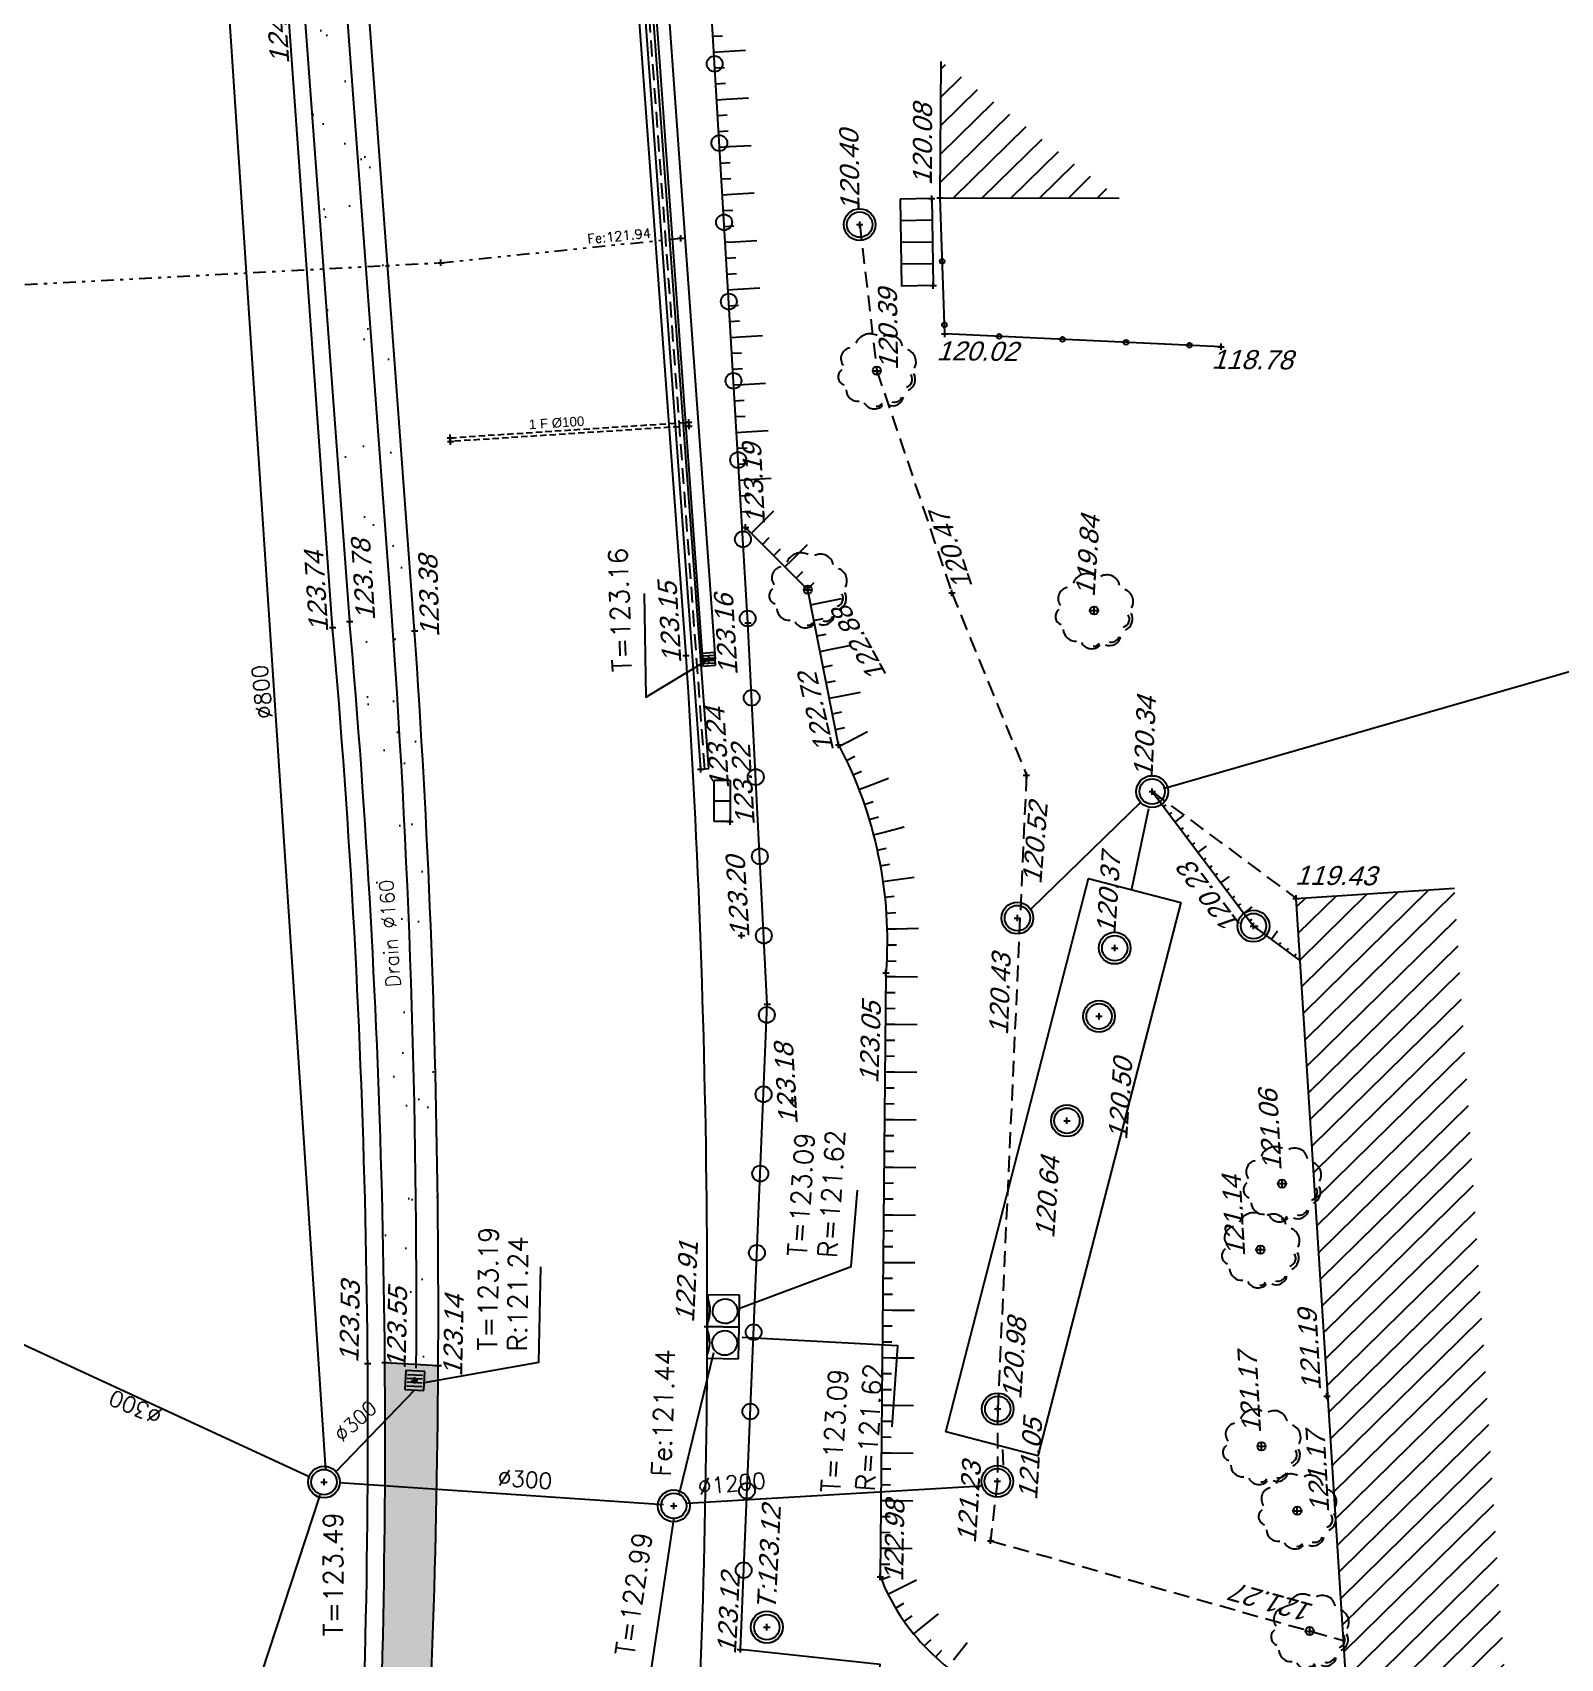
# Model space of a CAD drawing. Header units: metres. Extents: x 1633075 to 1634601, y 8175308 to 8177203.
# Drawn here: x 1633578.9 to 1633627, y 8175841.5 to 8175892.7 of the extents above; entities that cross this region are included whole.
import ezdxf

# ---------------------------------------------------------------- set-up
doc = ezdxf.new("R2010")
doc.units = ezdxf.units.M
doc.header["$LTSCALE"] = 2
doc.header["$PDMODE"] = 2
doc.header["$PDSIZE"] = 0.1
for name, pattern in [('241', [0.5, 0.2, -0.1, 0, -0.1, 0, -0.1]), ('31', [2, 1, 1]), ('557', [0.15, 0.1, -0.05]), ('CACHE', [0.375, 0.25, -0.125]), ('CACHE2', [4.7625, 3.175, -1.5875]), ('CONTINU', [0])]:
    doc.linetypes.add(name, pattern=pattern)
for name, color, linetype in [('C15785 - ASSAINIS', 6, 'Continuous'), ('C15785 - BATI', 5, 'Continuous'), ('C15785 - BET-LAV', 252, 'Continuous'), ('C15785 - BORDURES', 7, 'CONTINU'), ('C15785 - BTALUS', 3, 'CACHE'), ('C15785 - CLOTURES', 3, 'Continuous'), ('C15785 - DBA', 252, 'Continuous'), ('C15785 - EAUP', 5, 'CONTINU'), ('C15785 - EP', 4, 'Continuous'), ('C15785 - FOURREAU', 43, 'CONTINU'), ('C15785 - HACHURES', 42, 'Continuous'), ('C15785 - HTALUS', 7, 'Continuous'), ('C15785 - MURS', 7, 'Continuous'), ('C15785 - POINT 2D', 7, 'Continuous'), ('C15785 - PTT', 3, 'Continuous'), ('C15785 - Talus', 7, 'Continuous'), ('C15785 - VEGET', 3, 'Continuous'), ('C15785 - Z', 7, 'Continuous')]:
    doc.layers.add(name, color=color, linetype=linetype)
doc.styles.add('SIMPLEX', font='simplex_.ttf', dxfattribs={"height": 0.6})
doc.styles.get("Standard").update_dxf_attribs({"font": 'arial.ttf'})
pattern_1 = [(44.50002714, (1050220.1279, 8061047.7139), (-0.44507759737, 0.4529138244), [])]

# ---------------------------------------------------------------- blocks, each defined once
blk = doc.blocks.new('BL19')
at = {"color": 0}
for p, q in [((0.5, 1), (-0.5, 1)), ((-0.5, 1), (-0.5, 0)), ((0.5, 0), (0.5, 1)), ((-0.5, 0), (0.5, 0))]:
    blk.add_line(p, q, dxfattribs=at)
for centre, major_axis, start_param, end_param in [((0.009, 0.554), (-0.275, 0.275), 3.926991, 10.210176), ((0.008, -0.967), (0.742, 0.742), 0.387155, 1.183656)]:
    blk.add_ellipse(centre, major_axis=major_axis, ratio=1, start_param=start_param, end_param=end_param, dxfattribs=at)
blk = doc.blocks.new('U-GRILLC')
for p, q in [((0.5, 0.5), (-0.5, 0.5)), ((-0.5, 0.5), (-0.5, -0.5)), ((0.4, 0.3), (-0.4, 0.3)), ((0.4, 0.1), (-0.4, 0.1)), ((0.5, -0.5), (0.5, 0.5)), ((-0.5, -0.5), (0.5, -0.5)), ((0.4, -0.1), (-0.4, -0.1)), ((0.4, -0.3), (-0.4, -0.3))]:
    blk.add_line(p, q)
blk = doc.blocks.new('R')
blk.add_circle((0, 0, 0.001), 0.25)
blk = doc.blocks.new('TAMPON')
blk.add_circle((0, 0), 0.5)
blk = doc.blocks.new('T1')
at = {"linetype": '31'}
blk.add_point((0, 0), dxfattribs=at)
blk = doc.blocks.new('TALH100A')
blk.add_line((0, 0.3), (0, 1))
blk = doc.blocks.new('TALH100B')
blk.add_line((0, 0), (0, 0.3))
blk = doc.blocks.new('TALB100A')
blk.add_line((0, -0.3), (0, -1))
blk = doc.blocks.new('TALB100B')
blk.add_line((0, 0), (0, -0.3))
blk = doc.blocks.new('CLO')
at = {"layer": 'C15785 - CLOTURES'}
blk.add_circle((0, 0), 0.075, dxfattribs=at)
blk = doc.blocks.new('TALH030A')
blk.add_line((0, 0.1), (0, 0.333))
blk = doc.blocks.new('TALH030B')
blk.add_line((0, 0), (0, 0.1))
blk = doc.blocks.new('ARBN')
blk.add_circle((0, 0), 0.0517)
for centre, radius, start, end in [((-0.088, 0.27), 0.194, 62.9289, 157.9234), ((0.159, 0.288), 0.162, 10.5515, 118.7684), ((-0.313, 0.149), 0.141, 102.3806, 218.1519), ((0.33, 0.115), 0.163, 331.4172, 69.7614), ((-0.381, -0.079), 0.106, 125.5548, 253.3512), ((0.342, -0.106), 0.104, 287.358, 32.9391), ((0.335, -0.105), 0.151, 294.7172, 29.5061), ((-0.236, -0.237), 0.15, 182.2997, 276.8338), ((-0.027, -0.335), 0.147, 208.1993, 316.9403), ((0.202, -0.304), 0.137, 247.1419, 348.9634), ((0.221, -0.292), 0.104, 254.316, 338.7253), ((0.007, -0.38), 0.0689, 259.4414, 333.9219)]:
    blk.add_arc(centre, radius, start, end)

msp = doc.modelspace()

# ---------------------------------------------------------------- hatches: boundary and pattern name
at = {"layer": 'C15785 - BET-LAV'}
h = msp.add_hatch(dxfattribs=at)
h.set_pattern_fill('ANGLE', color=256, scale=0.1, angle=-0.5, style=0)
h.set_pattern_definition([(359.50002714, (1050220.1279, 8061047.7139), (0.0060951542, 0.69847340615), [0.508, -0.1905]), (89.50002714, (1050220.1279, 8061047.7139), (-0.69847340615, 0.0060951542), [0.508, -0.1905])])
h.paths.add_polyline_path([(1633591.24, 8175836.689, 0.011465), (1633591.641, 8175850.676), (1633589.963, 8175850.771, -0.011739), (1633589.747, 8175836.913), (1633589.284, 8175828.911), (1633589.221, 8175825.972, -0.029501), (1633584.833, 8175792.169, -0.019244), (1633579.741, 8175770.155), (1633580.565, 8175772.127), (1633585.363, 8175791.821, 0.038171)])
at = {"layer": 'C15785 - HACHURES'}
h = msp.add_hatch(dxfattribs=at)
h.set_pattern_fill('ANSI31', color=256, scale=0.2, angle=-0.5, style=0)
h.set_pattern_definition(pattern_1)
h.paths.add_polyline_path([(1633607.483, 8175891.75), (1633607.449, 8175887.45), (1633613.089, 8175887.439)])
h = msp.add_hatch(dxfattribs=at)
h.set_pattern_fill('ANSI31', color=256, scale=0.2, angle=-0.5, style=0)
h.set_pattern_definition(pattern_1)
h.paths.add_polyline_path([(1633623.647, 8175865.708), (1633618.658, 8175865.39), (1633619.26, 8175855.955, 0.187497), (1633619.329, 8175856.13, -0.187497), (1633619.26, 8175855.955), (1633619.268, 8175855.824, 0.242835), (1633619.43, 8175856.131, -0.242835), (1633619.268, 8175855.824), (1633619.855, 8175846.619, -0.281706), (1633619.883, 8175846.195), (1633619.901, 8175845.912, -0.074084), (1633619.908, 8175845.801), (1633620.089, 8175842.966, -0.291549), (1633620.321, 8175842.595, 0.291549), (1633620.089, 8175842.966), (1633620.157, 8175841.901, 0.144698), (1633620.2, 8175842.042, -0.144698), (1633620.157, 8175841.901), (1633620.589, 8175835.13), (1633625.579, 8175835.448)])
at = {"layer": 'C15785 - VEGET'}
h = msp.add_hatch(dxfattribs=at)
h.set_pattern_fill('AR-SAND', color=256, scale=0.06, angle=-0.5, style=0)
h.set_pattern_definition([(37.00002714, (1050220.128, 8061047.714), (-0.070374322, 2.937205342), [0, -2.31648, 0, -2.5908, 0, -2.4765]), (7.00002714, (1050220.128, 8061047.714), (2.734567372, 4.277251446), [0, -1.24968, 0, -2.08788, 0, -0.8001]), (327.00002714, (1050218.2534, 8061047.7303), (4.745848775, -0.03279071), [0, -0.762, 0, -2.7432, 0, -3.5814]), (317.00002714, (1050218.2534, 8061047.7303), (4.59283606, 1.29754797), [0, -0.381, 0, -1.79832, 0, -2.0574])])
h.paths.add_polyline_path([(1633589.295, 8175895.49), (1633587.924, 8175913.853), (1633585.95, 8175913.691), (1633587.3, 8175895.243), (1633588.854, 8175874.113, -0.019799), (1633589.963, 8175850.771), (1633591.641, 8175850.676, 0.01897), (1633590.896, 8175873.811)])

# ---------------------------------------------------------------- linework, layer by layer
at = {"layer": 'C15785 - ASSAINIS'}
for centre in [(1633604.915, 8175886.61), (1633617.316, 8175864.518), (1633601.991, 8175842.438)]:
    msp.add_circle(centre, 0.4, dxfattribs=at)
at = {"layer": 'C15785 - BATI'}
for points in [[(1633607.449, 8175887.45), (1633607.483, 8175891.75)], [(1633607.449, 8175887.45), (1633613.089, 8175887.439)], [(1633618.658, 8175865.39), (1633623.647, 8175865.708)], [(1633620.589, 8175835.13), (1633618.658, 8175865.39)]]:
    msp.add_lwpolyline(points, dxfattribs=at)
at = {"layer": 'C15785 - BET-LAV'}
msp.add_lwpolyline([(1633589.963, 8175850.771), (1633591.641, 8175850.676)], dxfattribs=at)
at = {"layer": 'C15785 - BORDURES'}
for points in [[(1633590.896, 8175873.811), (1633589.295, 8175895.49), (1633587.424, 8175920.546), (1633585.647, 8175944.81), (1633583.722, 8175970.424)], [(1633599.447, 8175873.038), (1633595.879, 8175921.511), (1633594.186, 8175944.395)], [(1633594.737, 8175944.429), (1633596.434, 8175921.443), (1633598.269, 8175896.562), (1633599.963, 8175872.904)], [(1633595.136, 8175944.458), (1633596.833, 8175921.473), (1633598.667, 8175896.591), (1633600.362, 8175872.933)], [(1633600.362, 8175872.933), (1633599.963, 8175872.904)]]:
    msp.add_lwpolyline(points, dxfattribs=at)
for centre, radius, start, end in [((1633286.48, 8175852.427), 305.167, 357.04384, 4.01826), ((1633286.294, 8175852.538), 313.823, 357.06202, 3.74536)]:
    msp.add_arc(centre, radius, start, end, dxfattribs=at)
at = {"layer": 'C15785 - BTALUS'}
for points in [[(1633604.915, 8175886.61), (1633605.456, 8175882.008), (1633607.82, 8175875.009), (1633610.167, 8175869.266), (1633609.262, 8175849.31), (1633609.25, 8175847.031), (1633609.037, 8175845.161), (1633620.149, 8175842.016)], [(1633614.126, 8175868.754), (1633618.658, 8175865.39)]]:
    msp.add_lwpolyline(points, dxfattribs=at)
at = {"layer": 'C15785 - CLOTURES'}
for points in [[(1633601.216, 8175877.067), (1633599.056, 8175913.406)], [(1633616.298, 8175882.762), (1633607.592, 8175883.169), (1633607.449, 8175887.45)], [(1633601.159, 8175841.737), (1633602.006, 8175862.056), (1633601.395, 8175874.066), (1633601.216, 8175877.067)], [(1633604.633, 8175831.996), (1633605.562, 8175841.266), (1633601.159, 8175841.737)]]:
    msp.add_lwpolyline(points, dxfattribs=at)
at = {"layer": 'C15785 - DBA'}
for points in [[(1633588.854, 8175874.113), (1633587.3, 8175895.243), (1633585.459, 8175920.399), (1633583.683, 8175944.68), (1633581.558, 8175972.201)], [(1633588.317, 8175873.916), (1633586.79, 8175895.189), (1633584.951, 8175920.321), (1633583.116, 8175944.748), (1633581.144, 8175970.547)]]:
    msp.add_lwpolyline(points, dxfattribs=at)
for centre, radius, start, end in [((1633294.779, 8175848.44), 295.193, 357.76214, 4.98943), ((1633302.625, 8175848.681), 286.804, 357.36888, 5.04773)]:
    msp.add_arc(centre, radius, start, end, dxfattribs=at)
at = {"layer": 'C15785 - EAUP', "linetype": '241'}
msp.add_lwpolyline([(1633576.232, 8175884.595), (1633591.728, 8175885.409), (1633599.282, 8175886.181)], dxfattribs=at)
at = {"layer": 'C15785 - EP', "linetype": 'CONTINU'}
for p, q in [((1633588.105, 8175847.39), (1633584.752, 8175897.951)), ((1633577.166, 8175851.996), (1633587.578, 8175847.181)), ((1633600.313, 8175851.082), (1633599.233, 8175846.65)), ((1633598.742, 8175846.294), (1633588.534, 8175846.984)), ((1633579.593, 8175821.231), (1633587.926, 8175846.594)), ((1633599.059, 8175845.892), (1633591.283, 8175793.728))]:
    msp.add_line(p, q, dxfattribs=at)
at = {"layer": 'C15785 - EP', "flags": 128}
msp.add_lwpolyline([(1633590.95, 8175850.592, 0.020312), (1633590.136, 8175874.886), (1633582.464, 8175978.215, -0.069668), (1633583.665, 8175996.673, -0.231268), (1633619.512, 8176042.992), (1633619.802, 8176043.12, 0.017293), (1633621.806, 8176044.09, -0.032514), (1633623.464, 8176044.832, 0.010575), (1633625.674, 8176045.706, -0.066936), (1633641.802, 8176050.07), (1633672.08, 8176053.318)], format="xyb", dxfattribs=at)
for points in [[(1633598.126, 8175874.991), (1633598.182, 8175871.731), (1633600.163, 8175872.918)], [(1633601.114, 8175852.469), (1633604.65, 8175853.794), (1633604.847, 8175856.2)], [(1633591.207, 8175850.139), (1633594.806, 8175850.779), (1633594.879, 8175853.789)], [(1633605.943, 8175848.745), (1633606.119, 8175851.295), (1633601.218, 8175851.56)]]:
    msp.add_lwpolyline(points, dxfattribs=at)
at = {"layer": 'C15785 - EP', "linetype": 'CONTINU'}
for points in [[(1633614.481, 8175868.855), (1633630.546, 8175873.48)], [(1633610.328, 8175865.076), (1633613.774, 8175868.434)], [(1633613.488, 8175865.694), (1633614.024, 8175868.216)], [(1633590.895, 8175849.897), (1633588.4, 8175847.31)], [(1633609.447, 8175847.541), (1633609.42, 8175848.035)], [(1633599.486, 8175846.348), (1633608.728, 8175846.892)]]:
    msp.add_lwpolyline(points, dxfattribs=at)
at = {"layer": 'C15785 - EP', "flags": 128}
msp.add_lwpolyline([(1633607.625, 8175848.586), (1633612.124, 8175866.015), (1633615.028, 8175865.265), (1633610.53, 8175847.836)], close=True, dxfattribs=at)
at = {"layer": 'C15785 - EP'}
for centre in [(1633614.126, 8175868.754), (1633609.882, 8175864.77), (1633612.947, 8175863.823), (1633612.453, 8175861.675), (1633611.442, 8175858.387), (1633609.262, 8175849.31), (1633609.25, 8175847.031)]:
    msp.add_circle(centre, 0.4, dxfattribs=at)
at = {"layer": 'C15785 - EP', "linetype": 'CONTINU'}
for centre in [(1633588.046, 8175847.008), (1633599.061, 8175846.258)]:
    msp.add_circle(centre, 0.4, dxfattribs=at)
at = {"layer": 'C15785 - FOURREAU', "color": 43, "linetype": '557'}
msp.add_lwpolyline([(1633592.022, 8175879.896), (1633599.533, 8175880.384), (1633599.541, 8175880.264), (1633592.03, 8175879.777), (1633592.022, 8175879.896)], dxfattribs=at)
at = {"layer": 'C15785 - HTALUS'}
for points in [[(1633604.25, 8175870.223), (1633603.281, 8175875.11), (1633601.323, 8175877.073)], [(1633614.126, 8175868.754), (1633617.316, 8175864.518), (1633618.783, 8175863.426)]]:
    msp.add_lwpolyline(points, dxfattribs=at)
msp.add_lwpolyline([(1633604.25, 8175870.223, -0.141389), (1633605.739, 8175863.042), (1633605.562, 8175844.023, 0.205067), (1633609.364, 8175840.196), (1633620.589, 8175835.13)], format="xyb", dxfattribs=at)
at = {"layer": 'C15785 - MURS'}
for points in [[(1633599.912, 8175869.457), (1633596.076, 8175921.517), (1633594.377, 8175944.399)], [(1633600.162, 8175869.476), (1633596.325, 8175921.535), (1633594.626, 8175944.417)], [(1633599.912, 8175869.457), (1633600.162, 8175869.476)]]:
    msp.add_lwpolyline(points, dxfattribs=at)
at = {"layer": 'C15785 - MURS', "linetype": 'CACHE'}
msp.add_lwpolyline([(1633600.037, 8175869.467), (1633596.2, 8175921.526), (1633594.502, 8175944.408)], dxfattribs=at)
at = {"layer": 'C15785 - POINT 2D'}
for p in [(1633607.186, 8175887.43), (1633607.449, 8175887.45), (1633604.915, 8175886.61), (1633607.233, 8175884.687), (1633607.592, 8175883.169), (1633616.298, 8175882.762), (1633605.456, 8175882.008), (1633601.323, 8175877.073), (1633603.281, 8175875.11), (1633607.82, 8175875.009), (1633588.854, 8175874.113), (1633601.395, 8175874.066), (1633612.296, 8175874.455), (1633588.317, 8175873.916), (1633590.896, 8175873.811), (1633599.447, 8175873.038), (1633600.163, 8175872.918), (1633604.25, 8175870.223), (1633599.912, 8175869.457), (1633610.167, 8175869.266), (1633614.126, 8175868.754), (1633600.834, 8175867.807), (1633618.658, 8175865.39), (1633609.882, 8175864.77), (1633617.316, 8175864.518), (1633601.193, 8175864.224), (1633612.947, 8175863.823), (1633605.739, 8175863.042), (1633602.006, 8175862.056), (1633612.453, 8175861.675), (1633602.8, 8175859.032), (1633611.442, 8175858.387), (1633618.216, 8175856.405), (1633617.535, 8175854.327), (1633600.116, 8175851.905), (1633589.422, 8175850.746), (1633589.963, 8175850.771), (1633591.641, 8175850.676), (1633590.903, 8175850.208), (1633619.628, 8175849.714), (1633609.262, 8175849.31), (1633617.57, 8175848.134), (1633588.046, 8175847.008), (1633609.25, 8175847.031), (1633599.061, 8175846.258), (1633618.695, 8175846.104), (1633609.037, 8175845.161), (1633605.562, 8175844.023), (1633601.991, 8175842.438), (1633619.086, 8175842.317), (1633601.159, 8175841.737)]:
    msp.add_point(p, dxfattribs=at)
at = {"layer": 'C15785 - PTT'}
for p, q in [((1633607.186, 8175887.43), (1633606.186, 8175887.412)), ((1633606.186, 8175887.412), (1633606.233, 8175884.67)), ((1633607.186, 8175887.43), (1633607.233, 8175884.687)), ((1633607.197, 8175886.745), (1633606.197, 8175886.728)), ((1633607.209, 8175886.06), (1633606.209, 8175886.043)), ((1633607.221, 8175885.375), (1633606.221, 8175885.358)), ((1633607.233, 8175884.69), (1633606.233, 8175884.673)), ((1633600.333, 8175868.458), (1633600.334, 8175869.108)), ((1633600.334, 8175869.108), (1633600.834, 8175869.108)), ((1633600.834, 8175869.108), (1633600.833, 8175868.458)), ((1633600.332, 8175867.808), (1633600.333, 8175868.458)), ((1633600.333, 8175868.458), (1633600.833, 8175868.458)), ((1633600.833, 8175868.458), (1633600.832, 8175867.808)), ((1633600.832, 8175867.808), (1633600.332, 8175867.808))]:
    msp.add_line(p, q, dxfattribs=at)

# ---------------------------------------------------------------- block references
at = {"layer": 'C15785 - ASSAINIS', "rotation": 359.5000271160415}
for p in [(1633604.915, 8175886.61), (1633617.316, 8175864.518), (1633601.991, 8175842.438)]:
    msp.add_blockref('TAMPON', p, dxfattribs=at)
at = {"layer": 'C15785 - CLOTURES'}
for name, p, rotation in [('R', (1633600.348, 8175891.672), 93.40230103927274), ('R', (1633600.496, 8175889.177), 93.40230103927274), ('R', (1633600.645, 8175886.681), 93.40230103927274), ('CLO', (1633607.516, 8175885.451), 91.92160667409189), ('R', (1633600.793, 8175884.185), 93.40230103927274), ('CLO', (1633607.583, 8175883.453), 91.92160667409189), ('CLO', (1633609.307, 8175883.089), 177.3234535361759), ('CLO', (1633611.304, 8175882.995), 177.3234535361759), ('CLO', (1633613.302, 8175882.902), 177.3234535361759), ('CLO', (1633615.3, 8175882.809), 177.3234535361759), ('R', (1633600.941, 8175881.69), 93.40230103927274), ('R', (1633601.09, 8175879.194), 93.40230103927274), ('R', (1633601.238, 8175876.699), 93.40230103927274), ('R', (1633601.387, 8175874.203), 93.40230103927274), ('R', (1633601.515, 8175871.706), 92.91349190870481), ('R', (1633601.642, 8175869.21), 92.91349190870481), ('R', (1633601.769, 8175866.713), 92.91349190870481), ('R', (1633601.896, 8175864.216), 92.91349190870481), ('R', (1633601.992, 8175861.719), 87.61208667294103), ('R', (1633601.888, 8175859.221), 87.61208667294103), ('R', (1633601.784, 8175856.723), 87.61208667294103), ('R', (1633601.679, 8175854.226), 87.61208667294103), ('R', (1633601.575, 8175851.728), 87.61208667294103), ('R', (1633601.471, 8175849.23), 87.61208667294103), ('R', (1633601.367, 8175846.732), 87.61208667294103), ('R', (1633601.263, 8175844.234), 87.61208667294103)]:
    msp.add_blockref(name, p, dxfattribs=dict(at, rotation=rotation))
at = {"layer": 'C15785 - EAUP', "rotation": 275.8306191337821}
for p in [(1633599.282, 8175886.181), (1633591.728, 8175885.409)]:
    msp.add_blockref('T1', p, dxfattribs=at)
at = {"layer": 'C15785 - EP', "xscale": 0.3999999999143501, "yscale": 0.3999999999143501, "zscale": 0.3999999999143501, "rotation": 184.022467083657}
msp.add_blockref('U-GRILLC', (1633600.163, 8175872.918), dxfattribs=at)
at = {"layer": 'C15785 - EP', "rotation": 359.5000271160415}
for p in [(1633614.126, 8175868.754), (1633609.882, 8175864.77), (1633612.947, 8175863.823), (1633612.453, 8175861.675), (1633611.442, 8175858.387), (1633609.262, 8175849.31), (1633609.25, 8175847.031)]:
    msp.add_blockref('TAMPON', p, dxfattribs=at)
at = {"layer": 'C15785 - EP', "linetype": 'CONTINU'}
for name, p, rotation in [('BL19', (1633600.123, 8175852.405), 269.1922096286858), ('BL19', (1633600.109, 8175851.405), 269.1922096286858), ('TAMPON', (1633588.046, 8175847.008), 359.5000271160415), ('TAMPON', (1633599.061, 8175846.258), 359.5000271160415)]:
    msp.add_blockref(name, p, dxfattribs=dict(at, rotation=rotation))
at = {"layer": 'C15785 - EP', "linetype": 'CONTINU', "xscale": 0.6000000000915776, "yscale": 0.6000000000915776, "zscale": 0.6000000000915776, "rotation": 177.1243141975512}
msp.add_blockref('U-GRILLC', (1633590.903, 8175850.208), dxfattribs=at)
at = {"layer": 'C15785 - FOURREAU', "rotation": 93.71059214669636}
for p in [(1633599.533, 8175880.384), (1633599.541, 8175880.264), (1633592.022, 8175879.896), (1633592.03, 8175879.777)]:
    msp.add_blockref('T1', p, dxfattribs=at)
at = {"layer": 'C15785 - Talus', "linetype": 'CACHE2'}
for name, p, rotation in [('TALB100B', (1633600.296, 8175892.54), 93.40230103927274), ('TALB100B', (1633600.326, 8175892.041), 93.40230103927274), ('TALB100A', (1633600.326, 8175892.041), 93.40230103927274), ('TALB100B', (1633600.356, 8175891.542), 93.40230103927274), ('TALB100B', (1633600.385, 8175891.042), 93.40230103927274), ('TALB100B', (1633600.415, 8175890.543), 93.40230103927274), ('TALB100A', (1633600.415, 8175890.543), 93.40230103927274), ('TALB100B', (1633600.445, 8175890.044), 93.40230103927274), ('TALB100B', (1633600.474, 8175889.545), 93.40230103927274), ('TALB100B', (1633600.504, 8175889.046), 93.40230103927274), ('TALB100A', (1633600.504, 8175889.046), 93.40230103927274), ('TALB100B', (1633600.534, 8175888.547), 93.40230103927274), ('TALB100B', (1633600.563, 8175888.048), 93.40230103927274), ('TALB100B', (1633600.593, 8175887.549), 93.40230103927274), ('TALB100A', (1633600.593, 8175887.549), 93.40230103927274), ('TALB100B', (1633600.623, 8175887.049), 93.40230103927274), ('TALB100B', (1633600.652, 8175886.55), 93.40230103927274), ('TALB100B', (1633600.682, 8175886.051), 93.40230103927274), ('TALB100A', (1633600.682, 8175886.051), 93.40230103927274), ('TALB100B', (1633600.712, 8175885.552), 93.40230103927274), ('TALB100B', (1633600.741, 8175885.053), 93.40230103927274), ('TALB100B', (1633600.771, 8175884.554), 93.40230103927274), ('TALB100A', (1633600.771, 8175884.554), 93.40230103927274), ('TALB100B', (1633600.801, 8175884.055), 93.40230103927274), ('TALB100B', (1633600.83, 8175883.556), 93.40230103927274), ('TALB100B', (1633600.86, 8175883.056), 93.40230103927274), ('TALB100A', (1633600.86, 8175883.056), 93.40230103927274), ('TALB100B', (1633600.89, 8175882.557), 93.40230103927274), ('TALB100B', (1633600.92, 8175882.058), 93.40230103927274), ('TALB100B', (1633600.949, 8175881.559), 93.40230103927274), ('TALB100A', (1633600.949, 8175881.559), 93.40230103927274), ('TALB100B', (1633600.979, 8175881.06), 93.40230103927274), ('TALB100B', (1633601.009, 8175880.561), 93.40230103927274), ('TALB100B', (1633601.038, 8175880.062), 93.40230103927274), ('TALB100A', (1633601.038, 8175880.062), 93.40230103927274), ('TALB100B', (1633601.068, 8175879.563), 93.40230103927274), ('TALB100B', (1633601.098, 8175879.064), 93.40230103927274), ('TALB100B', (1633601.127, 8175878.564), 93.40230103927274), ('TALB100A', (1633601.127, 8175878.564), 93.40230103927274), ('TALB100B', (1633601.157, 8175878.065), 93.40230103927274), ('TALB100B', (1633601.187, 8175877.566), 93.40230103927274), ('TALH100A', (1633604.272, 8175870.182), 297.6070163403763), ('TALH100B', (1633604.272, 8175870.182), 297.6070163403763), ('TALH100B', (1633604.495, 8175869.735), 295.4408297852907), ('TALH100B', (1633604.701, 8175869.279), 293.2746432378723), ('TALH100A', (1633604.89, 8175868.816), 291.1084566824292), ('TALH100B', (1633604.89, 8175868.816), 291.1084566824292), ('TALH100B', (1633605.061, 8175868.346), 288.942270141685), ('TALH100B', (1633605.215, 8175867.871), 286.7760836021968), ('TALH100B', (1633605.35, 8175867.389), 284.6098970587781), ('TALH100A', (1633605.35, 8175867.389), 284.6098970587781), ('TALH100B', (1633605.467, 8175866.903), 282.4437105142753), ('TALH100B', (1633605.565, 8175866.413), 280.2775239631431), ('TALH100B', (1633605.645, 8175865.919), 278.1113374269088), ('TALH100A', (1633605.645, 8175865.919), 278.1113374269088), ('TALH100B', (1633605.706, 8175865.423), 275.9451508791516), ('TALH100B', (1633605.749, 8175864.925), 273.7789643306993), ('TALH100B', (1633605.772, 8175864.426), 271.6127777806958), ('TALH100A', (1633605.772, 8175864.426), 271.6127777806958), ('TALH100B', (1633605.777, 8175863.926), 269.4465912324172), ('TALH100B', (1633605.762, 8175863.426), 267.2804046903079), ('TALH100B', (1633605.738, 8175862.927), 269.4668907868882), ('TALH100A', (1633605.738, 8175862.927), 269.4668907868882), ('TALH100B', (1633605.733, 8175862.427), 269.4668907868882), ('TALH100B', (1633605.728, 8175861.927), 269.4668907868882), ('TALH100B', (1633605.724, 8175861.427), 269.4668907868882), ('TALH100A', (1633605.724, 8175861.427), 269.4668907868882), ('TALH100B', (1633605.719, 8175860.927), 269.4668907868882), ('TALH100B', (1633605.714, 8175860.427), 269.4668907868882), ('TALH100B', (1633605.71, 8175859.927), 269.4668907868882), ('TALH100A', (1633605.71, 8175859.927), 269.4668907868882), ('TALH100B', (1633605.705, 8175859.427), 269.4668907868882), ('TALH100B', (1633605.7, 8175858.927), 269.4668907868882), ('TALH100B', (1633605.696, 8175858.427), 269.4668907868882), ('TALH100A', (1633605.696, 8175858.427), 269.4668907868882), ('TALH100B', (1633605.691, 8175857.927), 269.4668907868882), ('TALH100B', (1633605.686, 8175857.427), 269.4668907868882), ('TALH100B', (1633605.682, 8175856.927), 269.4668907868882), ('TALH100A', (1633605.682, 8175856.927), 269.4668907868882), ('TALH100B', (1633605.677, 8175856.427), 269.4668907868882), ('TALH100B', (1633605.672, 8175855.927), 269.4668907868882), ('TALH100B', (1633605.668, 8175855.427), 269.4668907868882), ('TALH100A', (1633605.668, 8175855.427), 269.4668907868882), ('TALH100B', (1633605.663, 8175854.927), 269.4668907868882), ('TALH100B', (1633605.658, 8175854.427), 269.4668907868882), ('TALH100B', (1633605.654, 8175853.927), 269.4668907868882), ('TALH100A', (1633605.654, 8175853.927), 269.4668907868882), ('TALH100B', (1633605.649, 8175853.427), 269.4668907868882), ('TALH100B', (1633605.645, 8175852.927), 269.4668907868882), ('TALH100B', (1633605.64, 8175852.427), 269.4668907868882), ('TALH100A', (1633605.64, 8175852.427), 269.4668907868882), ('TALH100B', (1633605.635, 8175851.927), 269.4668907868882), ('TALH100B', (1633605.631, 8175851.427), 269.4668907868882), ('TALH100B', (1633605.626, 8175850.927), 269.4668907868882), ('TALH100A', (1633605.626, 8175850.927), 269.4668907868882), ('TALH100B', (1633605.621, 8175850.427), 269.4668907868882), ('TALH100B', (1633605.617, 8175849.927), 269.4668907868882), ('TALH100B', (1633605.612, 8175849.427), 269.4668907868882), ('TALH100A', (1633605.612, 8175849.427), 269.4668907868882), ('TALH100B', (1633605.607, 8175848.927), 269.4668907868882), ('TALH100B', (1633605.603, 8175848.427), 269.4668907868882), ('TALH100B', (1633605.598, 8175847.927), 269.4668907868882), ('TALH100A', (1633605.598, 8175847.927), 269.4668907868882), ('TALH100B', (1633605.593, 8175847.427), 269.4668907868882), ('TALH100B', (1633605.584, 8175846.427), 269.4668907868882), ('TALH100B', (1633605.589, 8175846.927), 269.4668907868882), ('TALH100A', (1633605.584, 8175846.427), 269.4668907868882), ('TALH100B', (1633605.579, 8175845.927), 269.4668907868882), ('TALH100B', (1633605.575, 8175845.427), 269.4668907868882), ('TALH100B', (1633605.57, 8175844.927), 269.4668907868882), ('TALH100A', (1633605.57, 8175844.927), 269.4668907868882), ('TALH100B', (1633605.565, 8175844.427), 269.4668907868882), ('TALH100B', (1633605.598, 8175843.934), 292.4382517240514), ('TALH100A', (1633605.805, 8175843.48), 296.6179273782095), ('TALH100B', (1633605.805, 8175843.48), 296.6179273782095), ('TALH100B', (1633606.045, 8175843.041), 300.7976030599986), ('TALH100A', (1633606.618, 8175842.223), 309.156954382819), ('TALH100B', (1633606.317, 8175842.621), 304.9772787250385), ('TALH100B', (1633606.618, 8175842.223), 309.156954382819), ('TALH100B', (1633606.948, 8175841.847), 313.3366300592771), ('TALH100A', (1633607.684, 8175841.172), 321.6959813871446), ('TALH100B', (1633607.304, 8175841.496), 317.5163057268027)]:
    msp.add_blockref(name, p, dxfattribs=dict(at, rotation=rotation))
at = {"layer": 'C15785 - Talus'}
for name, p, rotation in [('TALB100A', (1633601.503, 8175876.893), 134.923783151922), ('TALB100B', (1633601.503, 8175876.893), 134.923783151922), ('TALB100B', (1633601.856, 8175876.538), 134.923783151922), ('TALB100B', (1633602.21, 8175876.184), 134.923783151922), ('TALB100A', (1633602.563, 8175875.83), 134.923783151922), ('TALB100B', (1633602.563, 8175875.83), 134.923783151922), ('TALB100B', (1633602.916, 8175875.476), 134.923783151922), ('TALB100B', (1633603.269, 8175875.122), 134.923783151922), ('TALB100B', (1633603.375, 8175874.637), 101.2181290438446), ('TALB100A', (1633603.375, 8175874.637), 101.2181290438446), ('TALB100B', (1633603.472, 8175874.146), 101.2181290438446), ('TALB100B', (1633603.569, 8175873.656), 101.2181290438446), ('TALB100B', (1633603.667, 8175873.165), 101.2181290438446), ('TALB100A', (1633603.667, 8175873.165), 101.2181290438446), ('TALB100B', (1633603.764, 8175872.675), 101.2181290438446), ('TALB100B', (1633603.861, 8175872.184), 101.2181290438446), ('TALB100B', (1633603.958, 8175871.694), 101.2181290438446), ('TALB100A', (1633603.958, 8175871.694), 101.2181290438446), ('TALB100B', (1633604.056, 8175871.204), 101.2181290438446), ('TALB100B', (1633604.153, 8175870.713), 101.2181290438446), ('TALH030B', (1633614.306, 8175868.515), 306.9836380326771), ('TALH030B', (1633614.487, 8175868.275), 306.9836380326771), ('TALH030B', (1633614.667, 8175868.035), 306.9836380326771), ('TALH030A', (1633614.848, 8175867.796), 306.9836380326771), ('TALH030B', (1633614.848, 8175867.796), 306.9836380326771), ('TALH030B', (1633615.028, 8175867.556), 306.9836380326771), ('TALH030B', (1633615.209, 8175867.317), 306.9836380326771), ('TALH030B', (1633615.389, 8175867.077), 306.9836380326771), ('TALH030A', (1633615.57, 8175866.837), 306.9836380326771), ('TALH030B', (1633615.57, 8175866.837), 306.9836380326771), ('TALH030B', (1633615.75, 8175866.598), 306.9836380326771), ('TALH030B', (1633615.931, 8175866.358), 306.9836380326771), ('TALH030B', (1633616.111, 8175866.118), 306.9836380326771), ('TALH030B', (1633616.292, 8175865.879), 306.9836380326771), ('TALH030A', (1633616.292, 8175865.879), 306.9836380326771), ('TALH030B', (1633616.472, 8175865.639), 306.9836380326771), ('TALH030B', (1633616.652, 8175865.399), 306.9836380326771), ('TALH030B', (1633616.833, 8175865.16), 306.9836380326771), ('TALH030B', (1633617.013, 8175864.92), 306.9836380326771), ('TALH030A', (1633617.013, 8175864.92), 306.9836380326771), ('TALH030B', (1633617.194, 8175864.68), 306.9836380326771), ('TALH030B', (1633617.394, 8175864.46), 323.3318308846625), ('TALH030B', (1633617.634, 8175864.281), 323.3318308846625), ('TALH030A', (1633617.875, 8175864.102), 323.3318308846625), ('TALH030B', (1633617.875, 8175864.102), 323.3318308846625), ('TALH030B', (1633618.116, 8175863.923), 323.3318308846625), ('TALH030B', (1633618.356, 8175863.744), 323.3318308846625), ('TALH030B', (1633618.597, 8175863.565), 323.3318308846625)]:
    msp.add_blockref(name, p, dxfattribs=dict(at, rotation=rotation))
at = {"layer": 'C15785 - VEGET', "xscale": 2.499999999908408, "yscale": 2.499999999908408, "zscale": 2.499999999908408, "rotation": 359.5000271373152}
for p in [(1633605.456, 8175882.008), (1633603.281, 8175875.11), (1633612.296, 8175874.455), (1633618.216, 8175856.405), (1633617.535, 8175854.327), (1633617.57, 8175848.134), (1633618.695, 8175846.104), (1633619.086, 8175842.317)]:
    msp.add_blockref('ARBN', p, dxfattribs=at)

# ---------------------------------------------------------------- texts
at = {"layer": 'C15785 - EAUP', "linetype": 'Continuous', "style": 'SIMPLEX'}
msp.add_text('Fe:121.94', height=0.3, rotation=5.4752, dxfattribs=at).set_placement((1633596.356, 8175886.006, 149.78))
at = {"layer": 'C15785 - EP', "style": 'SIMPLEX'}
for s, height, rotation, p in [('T=123.16', 0.6, 92.1307, (1633597.738, 8175872.531)), ('%%c800 ', 0.5, 95.7365, (1633586.428, 8175871.064)), ('T=123.09', 0.6, 86.3921, (1633603.246, 8175854.097)), ('R=121.62', 0.6, 86.3921, (1633604.201, 8175854.052)), ('T=123.19', 0.6, 89.5209, (1633593.498, 8175851.14)), ('R:121.24', 0.6, 89.5209, (1633594.431, 8175851.121)), ('Fe:121.44', 0.6, 88.1506, (1633598.965, 8175847.177)), ('R=121.62', 0.6, 86.3921, (1633605.389, 8175846.707)), ('T=123.09', 0.6, 86.3921, (1633604.301, 8175846.659)), ('%%c300 ', 0.5, 157.3748, (1633582.994, 8175849.268)), ('%%c300 ', 0.5, 356.0659, (1633593.502, 8175846.903)), ('%%c1200', 0.5, 5.6885, (1633599.847, 8175846.606)), ('T=123.49', 0.6, 90.1811, (1633588.641, 8175842.15)), ('T=122.99', 0.6, 81.5603, (1633597.81, 8175841.51))]:
    msp.add_text(s, height=height, rotation=rotation, dxfattribs=at).set_placement(p)
at = {"layer": 'C15785 - EP', "linetype": 'CONTINU', "style": 'SIMPLEX'}
for s, rotation, p in [('Drain %%c160', 93.9522, (1633590.458, 8175862.607)), ('%%c300', 42.8482, (1633588.626, 8175848.238))]:
    msp.add_text(s, height=0.45, rotation=rotation, dxfattribs=at).set_placement(p)
at = {"layer": 'C15785 - FOURREAU', "color": 43, "linetype": 'Continuous'}
msp.add_text('1 F %%C100', height=0.3, rotation=3.6364, dxfattribs=at).set_placement((1633594.508, 8175880.163))
at = {"layer": 'C15785 - Z', "oblique": 18}
for s, rotation, p in [(' 124.29', 453.8101, (1633586.97, 8175891.445, 124.286)), (' 120.08', 449.8214, (1633607.187, 8175887.61, 120.084)), (' 120.40', 450.8932, (1633604.917, 8175886.79, 120.398)), (' 120.39', 450.8932, (1633606.131, 8175881.789, 120.389)), (' 120.02', 359.5, (1633607.098, 8175882.339, 120.02)), (' 118.78', 359.5, (1633615.754, 8175882.071, 118.777)), (' 123.19', 452.9476, (1633601.948, 8175876.931, 123.189)), (' 120.47', 468.2896, (1633608.552, 8175875.003, 120.474)), (' 119.84', 446.3496, (1633612.298, 8175874.635, 119.844)), (' 123.78', 453.8101, (1633589.678, 8175873.914, 123.779)), (' 123.74', 453.8101, (1633588.199, 8175873.544, 123.741)), (' 123.38', 451.38, (1633591.682, 8175873.391, 123.38)), (' 123.15', 453.4896, (1633599.317, 8175872.567, 123.15)), (' 123.16', 453.4896, (1633601.091, 8175872.191, 123.16)), (' 122.88', 478.7058, (1633605.898, 8175872.22, 122.881)), (' 122.72', 462.9857, (1633604.168, 8175869.824, 122.724)), (' 120.34', 447.5411, (1633614.127, 8175868.934, 120.339)), (' 123.24', 453.4896, (1633600.819, 8175868.617, 123.239)), (' 123.22', 453.4896, (1633601.628, 8175867.467, 123.22)), (' 120.52', 445.4083, (1633610.616, 8175865.588, 120.517)), (' 120.37', 446.2311, (1633612.948, 8175864.003, 120.37)), (' 123.20', 453.4896, (1633601.463, 8175863.926, 123.204)), (' 120.23', 486.8571, (1633617.073, 8175864.37, 120.234)), (' 119.43', 359.5, (1633618.388, 8175865.823, 119.43)), (' 120.43', 448.0206, (1633609.578, 8175860.835, 120.426)), (' 123.05', 448.0206, (1633605.491, 8175859.32, 123.054)), (' 123.18', 453.4896, (1633602.982, 8175858.041, 123.176)), (' 120.50', 446.2311, (1633613.321, 8175857.531, 120.5)), (' 121.06', 453.2704, (1633618.218, 8175856.585, 121.058)), (' 120.64', 446.2311, (1633611.024, 8175854.435, 120.636)), (' 121.14', 453.2704, (1633617.072, 8175853.882, 121.143)), (' 122.91', 447.1175, (1633599.685, 8175851.782, 122.911)), (' 123.53', 448.8907, (1633589.124, 8175850.524, 123.525)), (' 123.55', 448.8907, (1633590.612, 8175850.33, 123.55)), (' 123.14', 448.8907, (1633592.391, 8175850.091, 123.139)), (' 120.98', 446.2311, (1633609.985, 8175849.362, 120.981)), (' 121.19', 453.2704, (1633619.458, 8175849.663, 121.185)), (' 121.17', 453.2704, (1633617.572, 8175848.314, 121.166)), (' 121.05', 446.2311, (1633610.484, 8175846.192, 121.053)), (' 121.17', 453.2704, (1633619.717, 8175845.815, 121.167)), (' 121.23', 446.2311, (1633608.557, 8175844.831, 121.231)), (' 122.98', 449.0931, (1633606.281, 8175843.633, 122.983)), (' T:123.12', 447.1175, (1633602.258, 8175842.713, 123.119)), (' 123.12', 447.1175, (1633601.006, 8175841.337, 123.12)), (' 121.27', 524.2356, (1633619.471, 8175843.081, 121.267))]:
    msp.add_text(s, height=0.6, rotation=rotation, dxfattribs=at).set_placement(p)

doc.saveas('drawing.dxf')
